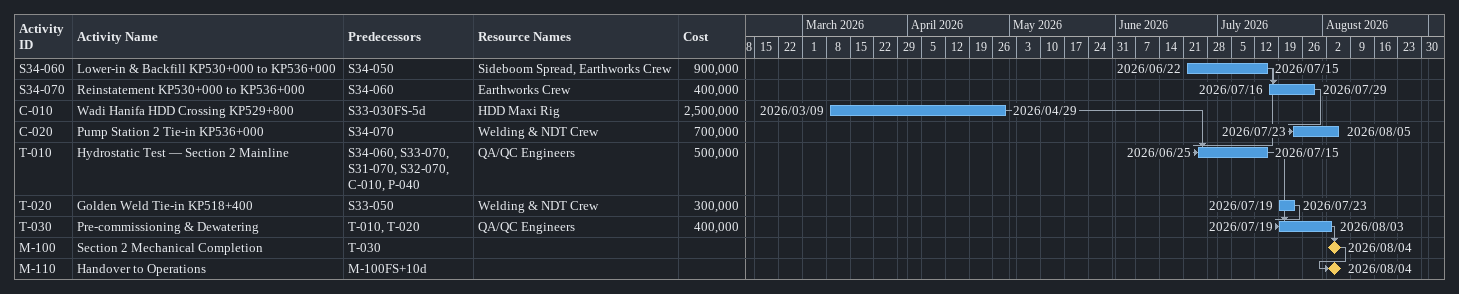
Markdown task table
| ID | Task | Start | Finish | Predecessors | Resources | Cost |
|---|---|---|---|---|---|---|
| S34-060 | Lower-in & Backfill KP530+000 to KP536+000 | 2026-06-22 | 2026-07-15 | S34-050 | Sideboom Spread, Earthworks Crew | 900000 |
| S34-070 | Reinstatement KP530+000 to KP536+000 | 2026-07-16 | 2026-07-29 | S34-060 | Earthworks Crew | 400000 |
| C-010 | Wadi Hanifa HDD Crossing KP529+800 | 2026-03-09 | 2026-04-29 | S33-030FS-5d | HDD Maxi Rig | 2500000 |
| C-020 | Pump Station 2 Tie-in KP536+000 | 2026-07-23 | 2026-08-05 | S34-070 | Welding & NDT Crew | 700000 |
| T-010 | Hydrostatic Test — Section 2 Mainline | 2026-06-25 | 2026-07-15 | S34-060, S33-070, S31-070, S32-070, C-010, P-040 | QA/QC Engineers | 500000 |
| T-020 | Golden Weld Tie-in KP518+400 | 2026-07-19 | 2026-07-23 | S33-050 | Welding & NDT Crew | 300000 |
| T-030 | Pre-commissioning & Dewatering | 2026-07-19 | 2026-08-03 | T-010, T-020 | QA/QC Engineers | 400000 |
| M-100 | Section 2 Mechanical Completion (milestone) | 2026-08-04 | 2026-08-04 | T-030 |  |  |
| M-110 | Handover to Operations (milestone) | 2026-08-04 | 2026-08-04 | M-100FS+10d |  |  |
